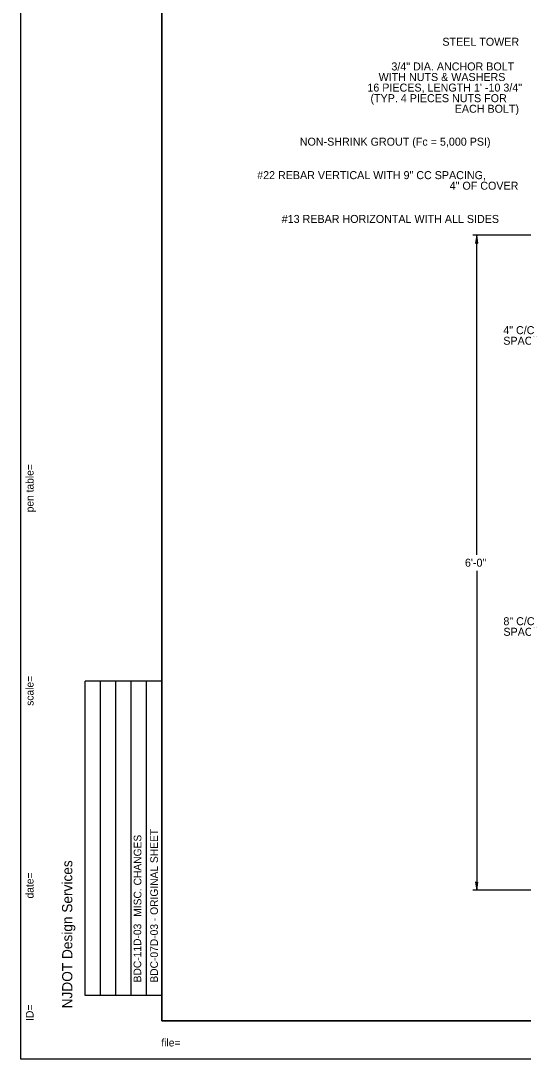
# Model space of a CAD drawing. Extents: x 507280 to 704973, y 495600 to 704964.
# Drawn here: x 507279.7 to 507476.4, y 495600.5 to 496007.1 of the extents above; entities that cross this region are included whole.
import ezdxf

# ---------------------------------------------------------------- set-up
doc = ezdxf.new("R2010")
doc.units = 0
doc.layers.add('1', color=7, linetype='Continuous')
doc.layers.add('41', color=7, linetype='Continuous')

msp = doc.modelspace()

# ---------------------------------------------------------------- linework, layer by layer
at = {"layer": '1'}
for p, q in [((507334.9, 496245.45), (507334.9, 495615.45)), ((507495.35, 495923.12), (507456.61, 495923.12)), ((507458.18, 495798.01), (507458.18, 495923.12)), ((507458.18, 495791.74), (507458.18, 495666.63)), ((507304.9, 495625.45), (507304.9, 495748.45)), ((507334.9, 495748.45), (507304.9, 495748.45)), ((507310.9, 495625.45), (507310.9, 495748.45)), ((507316.9, 495625.45), (507316.9, 495748.45)), ((507322.9, 495625.45), (507322.9, 495748.45)), ((507328.9, 495625.45), (507328.9, 495748.45)), ((507495.35, 495666.63), (507456.61, 495666.63)), ((507334.9, 495625.45), (507304.9, 495625.45)), ((507334.9, 495615.45), (508324.9, 495615.45)), ((508327.9, 495600.45), (507279.72, 495600.45))]:
    msp.add_line(p, q, dxfattribs=at)
for points in [[(507458.18, 495923.12), (507457.73, 495919.98), (507458.18, 495920.31), (507458.62, 495919.98)], [(507458.18, 495666.63), (507458.62, 495669.77), (507458.18, 495669.43), (507457.73, 495669.77)]]:
    msp.add_lwpolyline(points, close=True, dxfattribs=at)
at = {"layer": '41'}
for points in [[(507279.72, 496260.45), (508327.9, 496260.45), (508327.9, 495600.45), (507279.72, 495600.45)], [(507334.9, 496245.45), (508324.9, 496245.45), (508324.9, 495615.45), (507334.9, 495615.45)]]:
    msp.add_lwpolyline(points, close=True, dxfattribs=at)

# ---------------------------------------------------------------- texts
at = {"layer": '1'}
for s, height, p in [('STEEL TOWER', 3.1349, (507444.71, 495997.3)), ('3/4" DIA. ANCHOR BOLT', 3.1349, (507424.76, 495987.63)), ('WITH NUTS & WASHERS', 3.1349, (507419.77, 495983.49)), ('16 PIECES, LENGTH 1\' -10 3/4"', 3.1349, (507415.37, 495979.35)), ('(TYP. 4 PIECES NUTS FOR', 3.1349, (507416.57, 495975.21)), ('EACH BOLT)', 3.135, (507449.55, 495971.07)), ('NON-SHRINK GROUT (Fc = 5,000 PSI)', 3.1349, (507388.91, 495958.17)), ('#22 REBAR VERTICAL WITH 9" CC SPACING, ', 3.1349, (507372.22, 495945.07)), ('4" OF COVER', 3.1349, (507447.58, 495940.93)), ('#13 REBAR HORIZONTAL WITH ALL SIDES', 3.1349, (507381.85, 495927.92)), ('4" C/C', 3.135, (507468.55, 495884.37)), ('SPACING', 3.135, (507468.55, 495880.23)), ('6\'-0"', 3.135, (507453.54, 495793.31)), ('8" C/C', 3.135, (507468.6, 495770.4)), ('SPACING', 3.135, (507468.6, 495766.26))]:
    msp.add_text(s, height=height, dxfattribs=at).set_placement(p)
for s, height, rotation, p in [('...................pentable..................', 0.0432, 90, (507284.72, 495838.52)), ('pen table=', 3, 90, (507284.72, 495814.61)), ('......scale......', 0.0432, 90, (507284.72, 495753.52)), ('scale=', 3, 90, (507284.72, 495738.85)), ('MISC. CHANGES', 3, 90, (507326.92, 495656.25)), ('BDC-07D-03 - ORIGINAL SHEET', 3, 90, (507333.4, 495630.45)), ('.......time......', 0.0432, 90, (507284.72, 495676.52)), ('NJDOT Design Services', 4, 90, (507299.9, 495620.38)), ('date=', 3, 90, (507284.72, 495663.39)), ('BDC-11D-03', 3, 90, (507326.86, 495630.55)), ('............who............', 0.0432, 90, (507284.72, 495623.45)), ('ID=', 3, 90, (507284.72, 495615.48)), ('file=', 3, 360, (507334.73, 495605.45)), ('...................bob..................', 0.0432, 360, (507344.72, 495605.45))]:
    msp.add_text(s, height=height, rotation=rotation, dxfattribs=at).set_placement(p)

doc.saveas('drawing.dxf')
